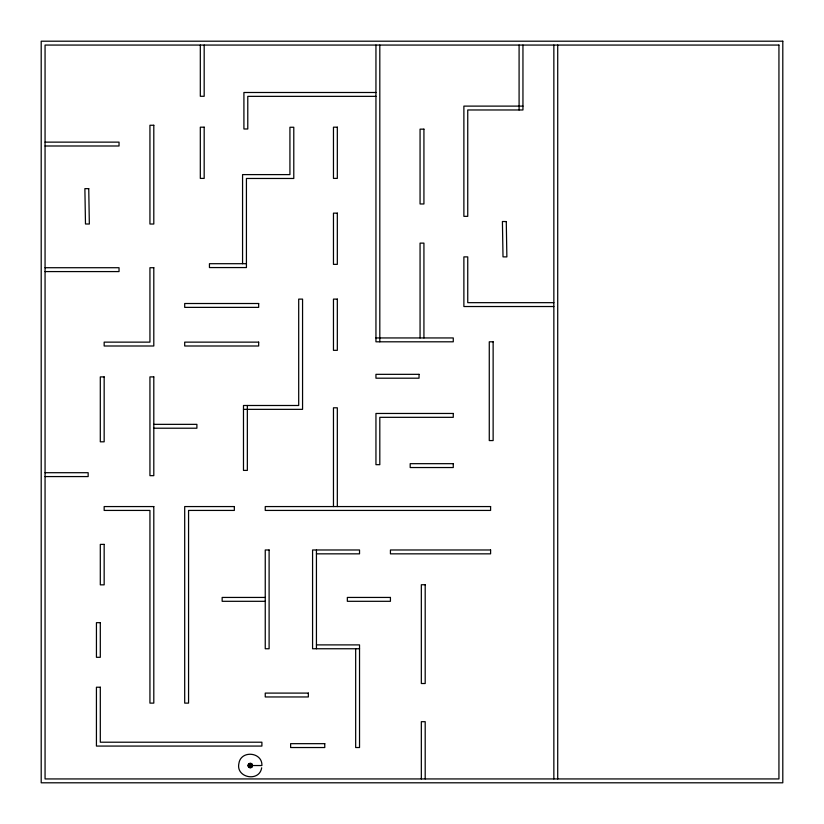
<?xml version="1.0" encoding="UTF-8"?>
<svg xmlns="http://www.w3.org/2000/svg" width="824" height="824" viewBox="0 0 824 824"><rect width="100%" height="100%" fill="white"/><g stroke="black" fill="none" stroke-linecap="round" stroke-linejoin="round"><path stroke-width="1.24" d="M246.428 263.701L209.44 263.701L209.44 267.563L246.428 267.563L246.428 178.468L293.787 178.468L293.787 127.257L289.924 127.257L289.924 174.606L242.565 174.606L242.565 263.701M249.868 767.752L250.743 763.323M261.672 767.793C259.385 782.543 235.417 777.784 238.939 763.271C240.938 749.902 262.547 752.034 261.898 765.537L248.045 765.537M249.445 767.628L251.176 763.446M249.054 767.412L251.567 763.652M248.704 767.134L251.907 763.941M248.426 766.794L252.185 764.281M248.22 766.402L252.391 764.672M248.086 765.98L252.525 765.094M375.95 92.494L243.914 92.494L243.914 128.987L247.777 128.987L247.777 96.356L375.95 96.356M522.952 106.111L463.881 106.111L463.881 216.341L467.744 216.341L467.744 109.973L522.952 109.973L522.952 45.062M45.062 142.13L119.037 142.13L119.037 145.992L45.062 145.992M45.062 267.718L119.037 267.718L119.037 271.58L45.062 271.58M553.852 302.666L467.744 302.666L467.744 256.882L463.881 256.882L463.881 306.528L553.852 306.528M375.95 337.943L453.272 337.943L453.272 341.806L375.95 341.806L375.95 45.062M243.482 409.353L302.562 409.353L302.562 299.112L298.7 299.112L298.7 405.49L243.482 405.49L243.482 470.401L247.344 470.401L247.344 405.49M153.8 424.35L196.895 424.35L196.895 428.212L153.8 428.212M45.062 472.708L88.158 472.708L88.158 476.571L45.062 476.571M316.437 553.841L359.532 553.841L359.532 549.979L312.574 549.979L312.574 648.756L359.532 648.756M265.246 597.441L222.15 597.441L222.15 601.304L265.246 601.304M316.437 644.893L359.532 644.893L359.532 747.533L355.669 747.533L355.669 648.756M248.086 765.094L252.525 765.98M248.22 764.672L252.391 766.402M248.426 764.281L252.185 766.794M248.704 763.941L251.907 767.134M249.054 763.652L251.567 767.412M249.445 763.446L251.176 767.628M249.868 763.323L250.743 767.752M557.714 45.062L557.714 778.938M553.852 45.062L553.852 778.938M519.089 45.062L519.089 109.973M425.194 778.938L425.194 721.69L421.332 721.69L421.332 778.938M423.927 337.943L423.927 243.121L420.065 243.121L420.065 337.943M379.812 45.062L379.812 341.806M337.325 506.564L337.325 407.798L333.463 407.798L333.463 506.564M316.437 549.979L316.437 648.756M250.311 763.271L250.311 767.793M204.177 45.062L204.177 96.284L200.314 96.284L200.314 45.062M782.8 41.2L41.2 41.2L41.2 782.8L782.8 782.8L782.8 41.2M778.938 45.062L45.062 45.062L45.062 778.938L778.938 778.938L778.938 45.062M153.8 125.258L149.937 125.258L149.937 224.025L153.8 224.025L153.8 125.258M204.177 127.184L200.314 127.184L200.314 178.396L204.177 178.396L204.177 127.184M337.325 127.184L333.463 127.184L333.463 178.396L337.325 178.396L337.325 127.184M423.927 129.152L420.065 129.152L420.065 203.971L423.927 203.971L423.927 129.152M337.325 213.148L333.463 213.148L333.463 264.37L337.325 264.37L337.325 213.148M153.8 267.718L149.937 267.718L149.937 342.135L104.164 342.135L104.164 345.998L153.8 345.998L153.8 267.718M337.325 299.112L333.463 299.112L333.463 350.334L337.325 350.334L337.325 299.112M258.674 303.51L184.7 303.51L184.7 307.373L258.674 307.373L258.674 303.51M493.133 341.806L489.271 341.806L489.271 440.572L493.133 440.572L493.133 341.806M258.674 342.135L184.7 342.135L184.7 345.998L258.674 345.998L258.674 342.135M419.045 374.333L375.95 374.333L375.95 378.195L419.045 378.195L419.045 374.333M104.164 376.898L100.301 376.898L100.301 441.808L104.164 441.808L104.164 376.898M153.8 376.898L149.937 376.898L149.937 475.664L153.8 475.664L153.8 376.898M453.272 413.463L375.95 413.463L375.95 464.674L379.812 464.674L379.812 417.325L453.272 417.325L453.272 413.463M453.272 463.675L410.187 463.675L410.187 467.538L453.272 467.538L453.272 463.675M153.8 506.564L104.164 506.564L104.164 510.427L149.937 510.427L149.937 703.119L153.8 703.119L153.8 506.564M234.346 506.564L184.7 506.564L184.7 703.119L188.562 703.119L188.562 510.427L234.346 510.427L234.346 506.564M490.599 506.564L265.246 506.564L265.246 510.427L490.599 510.427L490.599 506.564M104.164 544.386L100.301 544.386L100.301 584.844L104.164 584.844L104.164 544.386M269.108 549.979L265.246 549.979L265.246 648.756L269.108 648.756L269.108 549.979M490.599 549.979L390.432 549.979L390.432 553.841L490.599 553.841L490.599 549.979M425.194 584.741L421.332 584.741L421.332 683.518L425.194 683.518L425.194 584.741M390.432 597.441L347.337 597.441L347.337 601.304L390.432 601.304L390.432 597.441M100.301 622.666L96.439 622.666L96.439 657.305L100.301 657.305L100.301 622.666M100.301 687.226L96.429 687.226L96.429 746.07L261.898 746.07L261.898 742.208L100.301 742.208L100.301 687.226M308.341 693.097L265.246 693.097L265.246 696.96L308.341 696.96L308.341 693.097M324.769 743.67L290.625 743.67L290.625 747.533L324.769 747.533L324.769 743.67M88.745 188.665L84.882 188.624L85.48 223.984L89.342 224.025L88.745 188.665M506.276 221.553L502.413 221.502L503.011 256.861L506.873 256.903L506.276 221.553"/></g></svg>
